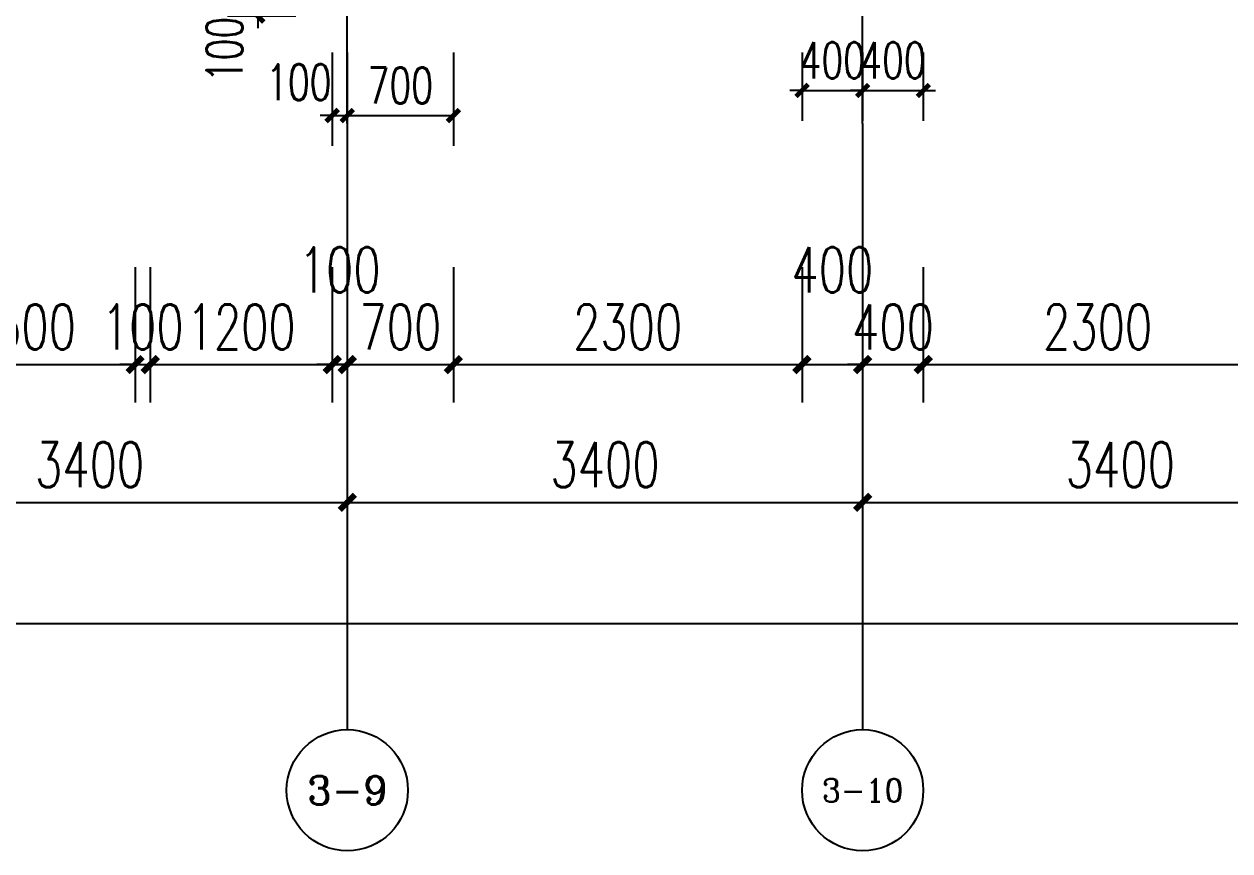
# Model space of a CAD drawing. Extents: x -59851 to 653804, y -249523 to 437614.
# Drawn here: x -29246 to -21291, y -57703 to -52247 of the extents above; entities that cross this region are included whole.
import ezdxf
from ezdxf.enums import TextEntityAlignment as Align

# ---------------------------------------------------------------- set-up
doc = ezdxf.new("R2010")
doc.units = 0
doc.header["$LTSCALE"] = 1000
doc.header["$MEASUREMENT"] = 0
for name, color, linetype in [('A-第三道尺寸线', 105, 'Continuous'), ('AXIS', 3, 'Continuous'), ('AXIS_TEXT', 7, 'Continuous'), ('DOTE', 16, 'Continuous')]:
    doc.layers.add(name, color=color, linetype=linetype)
doc.layers.add('A-第四道尺寸线(线脚尺寸)', color=105, linetype='Continuous', lineweight=5)
doc.styles.add('_TCH_AXIS', font='COMPLEX', dxfattribs={"bigfont": 'GBCBIG'})
doc.styles.add('_TCH_DIM_T3', font='SIMPLEX.shx', dxfattribs={"width": 0.705882, "bigfont": 'GBCBIG.shx'})
doc.styles.add('COMPLEX', font='COMPLEX')
doc.dimstyles.new('_TCH_ARCH&&100', dxfattribs={"dimtxt": 297.5, "dimasz": 100, "dimexe": 250, "dimexo": 300, "dimgap": 100, "dimtad": 1, "dimdec": 0, "dimzin": 0, "dimdsep": 46, "dimtxsty": '_TCH_DIM_T3', "dimblk": 'ARCHTICK', "dimcen": 0.09, "dimclrt": 7, "dimazin": 2, "dimtfac": 1, "dimtdec": 0, "dimtix": 1, "dimtmove": 2, "dimatfit": 3, "dimfxl": 0, "dimtolj": 1, "dimtzin": 0, "dimarcsym": 0})
doc.dimstyles.new('_TCH_ARCH&&80', dxfattribs={"dimtxt": 238, "dimasz": 80, "dimexe": 200, "dimexo": 240, "dimgap": 80, "dimtad": 1, "dimdec": 0, "dimzin": 0, "dimdsep": 46, "dimtxsty": '_TCH_DIM_T3', "dimblk": 'ARCHTICK', "dimcen": 0.09, "dimclrt": 7, "dimazin": 2, "dimtfac": 1, "dimtdec": 0, "dimtix": 1, "dimtmove": 2, "dimatfit": 3, "dimfxl": 0, "dimtolj": 1, "dimtzin": 0, "dimarcsym": 0})

# ---------------------------------------------------------------- blocks, each defined once
blk = doc.blocks.new('zhouxianssceng0329')
at = {"layer": 'DOTE'}
for p, q in [((-27113.7, 132089.9), (-27113.7, 156469.4)), ((-23713.7, 132089.9), (-23713.7, 156469.4))]:
    blk.add_line(p, q, dxfattribs=at)
blk = doc.blocks.new('_ArchTick')
at = {"color": 0, "linetype": 'ByBlock', "const_width": 0.4}
blk.add_lwpolyline([(-0.5, -0.5), (0.5, 0.5)], dxfattribs=at)
blk = doc.blocks.new('*D502')
at = {"layer": 'A-第四道尺寸线(线脚尺寸)', "color": 0, "lineweight": -2, "transparency": 16777216}
for p, q in [((-27213.7, -45641.8), (-27213.7, -46258.1)), ((-27113.7, -45641.8), (-27113.7, -46258.1)), ((-27213.7, -46058.1), (-27293.7, -46058.1)), ((-27213.7, -46058.1), (-27113.7, -46058.1)), ((-27113.7, -46058.1), (-27033.7, -46058.1))]:
    blk.add_line(p, q, dxfattribs=at)
at = {"layer": 'Defpoints', "color": 0, "transparency": 16777216}
for p in [(-27213.7, -45401.8), (-27113.7, -45401.8), (-27113.7, -46058.1)]:
    blk.add_point(p, dxfattribs=at)
at = {"layer": 'A-第四道尺寸线(线脚尺寸)', "color": 0, "lineweight": -2, "transparency": 16777216, "xscale": 80, "yscale": 80, "zscale": 80}
blk.add_blockref('_ArchTick', (-27213.7, -46058.1), dxfattribs=at)
at = {"layer": 'A-第四道尺寸线(线脚尺寸)', "color": 0, "lineweight": -2, "transparency": 16777216, "xscale": 80, "yscale": 80, "zscale": 80, "rotation": 180}
blk.add_blockref('_ArchTick', (-27113.7, -46058.1), dxfattribs=at)
at = {"layer": 'A-第四道尺寸线(线脚尺寸)', "color": 7, "transparency": 16777216, "insert": (-27433.7, -45838.1), "char_height": 238, "attachment_point": 5, "style": '_TCH_DIM_T3'}
blk.add_mtext('\\A1;100', dxfattribs=at)
blk = doc.blocks.new('*D503')
at = {"layer": 'A-第四道尺寸线(线脚尺寸)', "color": 0, "lineweight": -2, "transparency": 16777216}
for p, q in [((-27113.7, -45641.8), (-27113.7, -46258.1)), ((-26413.7, -45641.8), (-26413.7, -46258.1)), ((-27113.7, -46058.1), (-26413.7, -46058.1))]:
    blk.add_line(p, q, dxfattribs=at)
at = {"layer": 'Defpoints', "color": 0, "transparency": 16777216}
for p in [(-27113.7, -45401.8), (-26413.7, -45401.8), (-26413.7, -46058.1)]:
    blk.add_point(p, dxfattribs=at)
at = {"layer": 'A-第四道尺寸线(线脚尺寸)', "color": 0, "lineweight": -2, "transparency": 16777216, "xscale": 80, "yscale": 80, "zscale": 80, "rotation": 180}
blk.add_blockref('_ArchTick', (-27113.7, -46058.1), dxfattribs=at)
at = {"layer": 'A-第四道尺寸线(线脚尺寸)', "color": 0, "lineweight": -2, "transparency": 16777216, "xscale": 80, "yscale": 80, "zscale": 80}
blk.add_blockref('_ArchTick', (-26413.7, -46058.1), dxfattribs=at)
at = {"layer": 'A-第四道尺寸线(线脚尺寸)', "color": 7, "transparency": 16777216, "insert": (-26763.7, -45859.1), "char_height": 238, "attachment_point": 5, "style": '_TCH_DIM_T3'}
blk.add_mtext('\\A1;700', dxfattribs=at)
blk = doc.blocks.new('*D504')
at = {"layer": 'A-第四道尺寸线(线脚尺寸)', "color": 0, "lineweight": -2, "transparency": 16777216}
for p, q in [((-24113.7, -45641.8), (-24113.7, -46092.4)), ((-23713.7, -45641.8), (-23713.7, -46092.4)), ((-24113.7, -45892.4), (-24193.7, -45892.4)), ((-24113.7, -45892.4), (-23713.7, -45892.4)), ((-23713.7, -45892.4), (-23633.7, -45892.4))]:
    blk.add_line(p, q, dxfattribs=at)
at = {"layer": 'Defpoints', "color": 0, "transparency": 16777216}
for p in [(-24113.7, -45401.8), (-23713.7, -45401.8), (-23713.7, -45892.4)]:
    blk.add_point(p, dxfattribs=at)
at = {"layer": 'A-第四道尺寸线(线脚尺寸)', "color": 0, "lineweight": -2, "transparency": 16777216, "xscale": 80, "yscale": 80, "zscale": 80}
blk.add_blockref('_ArchTick', (-24113.7, -45892.4), dxfattribs=at)
at = {"layer": 'A-第四道尺寸线(线脚尺寸)', "color": 0, "lineweight": -2, "transparency": 16777216, "xscale": 80, "yscale": 80, "zscale": 80, "rotation": 180}
blk.add_blockref('_ArchTick', (-23713.7, -45892.4), dxfattribs=at)
at = {"layer": 'A-第四道尺寸线(线脚尺寸)', "color": 7, "transparency": 16777216, "insert": (-23913.7, -45693.4), "char_height": 238, "attachment_point": 5, "style": '_TCH_DIM_T3'}
blk.add_mtext('\\A1;400', dxfattribs=at)
blk = doc.blocks.new('*D505')
at = {"layer": 'A-第四道尺寸线(线脚尺寸)', "color": 0, "lineweight": -2, "transparency": 16777216}
for p, q in [((-23713.7, -45641.8), (-23713.7, -46092.4)), ((-23313.7, -45641.8), (-23313.7, -46092.4)), ((-23713.7, -45892.4), (-23793.7, -45892.4)), ((-23713.7, -45892.4), (-23313.7, -45892.4)), ((-23313.7, -45892.4), (-23233.7, -45892.4))]:
    blk.add_line(p, q, dxfattribs=at)
at = {"layer": 'Defpoints', "color": 0, "transparency": 16777216}
for p in [(-23713.7, -45401.8), (-23313.7, -45401.8), (-23313.7, -45892.4)]:
    blk.add_point(p, dxfattribs=at)
at = {"layer": 'A-第四道尺寸线(线脚尺寸)', "color": 0, "lineweight": -2, "transparency": 16777216, "xscale": 80, "yscale": 80, "zscale": 80}
blk.add_blockref('_ArchTick', (-23713.7, -45892.4), dxfattribs=at)
at = {"layer": 'A-第四道尺寸线(线脚尺寸)', "color": 0, "lineweight": -2, "transparency": 16777216, "xscale": 80, "yscale": 80, "zscale": 80, "rotation": 180}
blk.add_blockref('_ArchTick', (-23313.7, -45892.4), dxfattribs=at)
at = {"layer": 'A-第四道尺寸线(线脚尺寸)', "color": 7, "transparency": 16777216, "insert": (-23513.7, -45693.4), "char_height": 238, "attachment_point": 5, "style": '_TCH_DIM_T3'}
blk.add_mtext('\\A1;400', dxfattribs=at)
blk = doc.blocks.new('*D531')
at = {"layer": 'A-第四道尺寸线(线脚尺寸)', "color": 0, "lineweight": -2, "transparency": 16777216}
for p, q in [((-27704.5, -45301.8), (-27704.5, -45221.8)), ((-27453.7, -45301.8), (-27904.5, -45301.8)), ((-27704.5, -45401.8), (-27704.5, -45301.8)), ((-27453.7, -45401.8), (-27904.5, -45401.8)), ((-27704.5, -45401.8), (-27704.5, -45481.8))]:
    blk.add_line(p, q, dxfattribs=at)
at = {"layer": 'Defpoints', "color": 0, "transparency": 16777216}
for p in [(-27704.5, -45301.8), (-27213.7, -45301.8), (-27213.7, -45401.8)]:
    blk.add_point(p, dxfattribs=at)
at = {"layer": 'A-第四道尺寸线(线脚尺寸)', "color": 0, "lineweight": -2, "transparency": 16777216, "xscale": 80, "yscale": 80, "zscale": 80}
for p, rotation in [((-27704.5, -45301.8), 270), ((-27704.5, -45401.8), 90)]:
    blk.add_blockref('_ArchTick', p, dxfattribs=dict(at, rotation=rotation))
at = {"layer": 'A-第四道尺寸线(线脚尺寸)', "color": 7, "transparency": 16777216, "insert": (-27924.5, -45621.8), "char_height": 238, "attachment_point": 5, "rotation": 90, "style": '_TCH_DIM_T3'}
blk.add_mtext('\\A1;100', dxfattribs=at)
blk = doc.blocks.new('*D2234')
at = {"layer": 'A-第三道尺寸线', "color": 0, "lineweight": -2, "transparency": 16777216}
for p, q in [((-23313.7, -53850), (-23313.7, -54743.6)), ((-21013.7, -53850), (-21013.7, -54743.6)), ((-23313.7, -54493.6), (-21013.7, -54493.6))]:
    blk.add_line(p, q, dxfattribs=at)
at = {"layer": 'Defpoints', "color": 0, "transparency": 16777216}
for p in [(-23313.7, -53550), (-21013.7, -53550), (-21013.7, -54493.6)]:
    blk.add_point(p, dxfattribs=at)
at = {"layer": 'A-第三道尺寸线', "color": 0, "lineweight": -2, "transparency": 16777216, "xscale": 100, "yscale": 100, "zscale": 100, "rotation": 180}
blk.add_blockref('_ArchTick', (-23313.7, -54493.6), dxfattribs=at)
at = {"layer": 'A-第三道尺寸线', "color": 0, "lineweight": -2, "transparency": 16777216, "xscale": 100, "yscale": 100, "zscale": 100}
blk.add_blockref('_ArchTick', (-21013.7, -54493.6), dxfattribs=at)
at = {"layer": 'A-第三道尺寸线', "color": 7, "transparency": 16777216, "insert": (-22163.7, -54244.9), "char_height": 297.5, "attachment_point": 5, "style": '_TCH_DIM_T3'}
blk.add_mtext('\\A1;2300', dxfattribs=at)
blk = doc.blocks.new('*D2235')
at = {"layer": 'A-第三道尺寸线', "color": 0, "lineweight": -2, "transparency": 16777216}
for p, q in [((-23713.7, -53850), (-23713.7, -54743.6)), ((-23313.7, -53850), (-23313.7, -54743.6)), ((-23713.7, -54493.6), (-23813.7, -54493.6)), ((-23713.7, -54493.6), (-23313.7, -54493.6)), ((-23313.7, -54493.6), (-23213.7, -54493.6))]:
    blk.add_line(p, q, dxfattribs=at)
at = {"layer": 'Defpoints', "color": 0, "transparency": 16777216}
for p in [(-23713.7, -53550), (-23313.7, -53550), (-23313.7, -54493.6)]:
    blk.add_point(p, dxfattribs=at)
at = {"layer": 'A-第三道尺寸线', "color": 0, "lineweight": -2, "transparency": 16777216, "xscale": 100, "yscale": 100, "zscale": 100}
blk.add_blockref('_ArchTick', (-23713.7, -54493.6), dxfattribs=at)
at = {"layer": 'A-第三道尺寸线', "color": 0, "lineweight": -2, "transparency": 16777216, "xscale": 100, "yscale": 100, "zscale": 100, "rotation": 180}
blk.add_blockref('_ArchTick', (-23313.7, -54493.6), dxfattribs=at)
at = {"layer": 'A-第三道尺寸线', "color": 7, "transparency": 16777216, "insert": (-23513.7, -54244.9), "char_height": 297.5, "attachment_point": 5, "style": '_TCH_DIM_T3'}
blk.add_mtext('\\A1;400', dxfattribs=at)
blk = doc.blocks.new('*D2236')
at = {"layer": 'A-第三道尺寸线', "color": 0, "lineweight": -2, "transparency": 16777216}
for p, q in [((-24113.7, -53850), (-24113.7, -54743.6)), ((-23713.7, -53850), (-23713.7, -54743.6)), ((-24113.7, -54493.6), (-23713.7, -54493.6))]:
    blk.add_line(p, q, dxfattribs=at)
at = {"layer": 'Defpoints', "color": 0, "transparency": 16777216}
for p in [(-24113.7, -53550), (-23713.7, -53550), (-23713.7, -54493.6)]:
    blk.add_point(p, dxfattribs=at)
at = {"layer": 'A-第三道尺寸线', "color": 0, "lineweight": -2, "transparency": 16777216, "xscale": 100, "yscale": 100, "zscale": 100, "rotation": 180}
blk.add_blockref('_ArchTick', (-24113.7, -54493.6), dxfattribs=at)
at = {"layer": 'A-第三道尺寸线', "color": 0, "lineweight": -2, "transparency": 16777216, "xscale": 100, "yscale": 100, "zscale": 100}
blk.add_blockref('_ArchTick', (-23713.7, -54493.6), dxfattribs=at)
at = {"layer": 'A-第三道尺寸线', "color": 7, "transparency": 16777216, "insert": (-23913.7, -53868.6), "char_height": 297.5, "attachment_point": 5, "style": '_TCH_DIM_T3'}
blk.add_mtext('\\A1;400', dxfattribs=at)
blk = doc.blocks.new('*D2237')
at = {"layer": 'A-第三道尺寸线', "color": 0, "lineweight": -2, "transparency": 16777216}
for p, q in [((-26413.7, -53850), (-26413.7, -54743.6)), ((-24113.7, -53850), (-24113.7, -54743.6)), ((-26413.7, -54493.6), (-24113.7, -54493.6))]:
    blk.add_line(p, q, dxfattribs=at)
at = {"layer": 'Defpoints', "color": 0, "transparency": 16777216}
for p in [(-26413.7, -53550), (-24113.7, -53550), (-24113.7, -54493.6)]:
    blk.add_point(p, dxfattribs=at)
at = {"layer": 'A-第三道尺寸线', "color": 0, "lineweight": -2, "transparency": 16777216, "xscale": 100, "yscale": 100, "zscale": 100, "rotation": 180}
blk.add_blockref('_ArchTick', (-26413.7, -54493.6), dxfattribs=at)
at = {"layer": 'A-第三道尺寸线', "color": 0, "lineweight": -2, "transparency": 16777216, "xscale": 100, "yscale": 100, "zscale": 100}
blk.add_blockref('_ArchTick', (-24113.7, -54493.6), dxfattribs=at)
at = {"layer": 'A-第三道尺寸线', "color": 7, "transparency": 16777216, "insert": (-25263.7, -54244.9), "char_height": 297.5, "attachment_point": 5, "style": '_TCH_DIM_T3'}
blk.add_mtext('\\A1;2300', dxfattribs=at)
blk = doc.blocks.new('*D2238')
at = {"layer": 'A-第三道尺寸线', "color": 0, "lineweight": -2, "transparency": 16777216}
for p, q in [((-27113.7, -53850), (-27113.7, -54743.6)), ((-26413.7, -53850), (-26413.7, -54743.6)), ((-27113.7, -54493.6), (-27213.7, -54493.6)), ((-27113.7, -54493.6), (-26413.7, -54493.6)), ((-26413.7, -54493.6), (-26313.7, -54493.6))]:
    blk.add_line(p, q, dxfattribs=at)
at = {"layer": 'Defpoints', "color": 0, "transparency": 16777216}
for p in [(-27113.7, -53550), (-26413.7, -53550), (-26413.7, -54493.6)]:
    blk.add_point(p, dxfattribs=at)
at = {"layer": 'A-第三道尺寸线', "color": 0, "lineweight": -2, "transparency": 16777216, "xscale": 100, "yscale": 100, "zscale": 100}
blk.add_blockref('_ArchTick', (-27113.7, -54493.6), dxfattribs=at)
at = {"layer": 'A-第三道尺寸线', "color": 0, "lineweight": -2, "transparency": 16777216, "xscale": 100, "yscale": 100, "zscale": 100, "rotation": 180}
blk.add_blockref('_ArchTick', (-26413.7, -54493.6), dxfattribs=at)
at = {"layer": 'A-第三道尺寸线', "color": 7, "transparency": 16777216, "insert": (-26763.7, -54244.9), "char_height": 297.5, "attachment_point": 5, "style": '_TCH_DIM_T3'}
blk.add_mtext('\\A1;700', dxfattribs=at)
blk = doc.blocks.new('*D2239')
at = {"layer": 'A-第三道尺寸线', "color": 0, "lineweight": -2, "transparency": 16777216}
for p, q in [((-27213.7, -53850), (-27213.7, -54743.6)), ((-27113.7, -53850), (-27113.7, -54743.6)), ((-27213.7, -54493.6), (-27313.7, -54493.6)), ((-27213.7, -54493.6), (-27113.7, -54493.6)), ((-27113.7, -54493.6), (-27013.7, -54493.6))]:
    blk.add_line(p, q, dxfattribs=at)
at = {"layer": 'Defpoints', "color": 0, "transparency": 16777216}
for p in [(-27213.7, -53550), (-27113.7, -53550), (-27113.7, -54493.6)]:
    blk.add_point(p, dxfattribs=at)
at = {"layer": 'A-第三道尺寸线', "color": 0, "lineweight": -2, "transparency": 16777216, "xscale": 100, "yscale": 100, "zscale": 100}
blk.add_blockref('_ArchTick', (-27213.7, -54493.6), dxfattribs=at)
at = {"layer": 'A-第三道尺寸线', "color": 0, "lineweight": -2, "transparency": 16777216, "xscale": 100, "yscale": 100, "zscale": 100, "rotation": 180}
blk.add_blockref('_ArchTick', (-27113.7, -54493.6), dxfattribs=at)
at = {"layer": 'A-第三道尺寸线', "color": 7, "transparency": 16777216, "insert": (-27163.7, -53868.6), "char_height": 297.5, "attachment_point": 5, "style": '_TCH_DIM_T3'}
blk.add_mtext('\\A1;100', dxfattribs=at)
blk = doc.blocks.new('*D2240')
at = {"layer": 'A-第三道尺寸线', "color": 0, "lineweight": -2, "transparency": 16777216}
for p, q in [((-28413.7, -53850), (-28413.7, -54743.6)), ((-27213.7, -53850), (-27213.7, -54743.6)), ((-28413.7, -54493.6), (-27213.7, -54493.6))]:
    blk.add_line(p, q, dxfattribs=at)
at = {"layer": 'Defpoints', "color": 0, "transparency": 16777216}
for p in [(-28413.7, -53550), (-27213.7, -53550), (-27213.7, -54493.6)]:
    blk.add_point(p, dxfattribs=at)
at = {"layer": 'A-第三道尺寸线', "color": 0, "lineweight": -2, "transparency": 16777216, "xscale": 100, "yscale": 100, "zscale": 100, "rotation": 180}
blk.add_blockref('_ArchTick', (-28413.7, -54493.6), dxfattribs=at)
at = {"layer": 'A-第三道尺寸线', "color": 0, "lineweight": -2, "transparency": 16777216, "xscale": 100, "yscale": 100, "zscale": 100}
blk.add_blockref('_ArchTick', (-27213.7, -54493.6), dxfattribs=at)
at = {"layer": 'A-第三道尺寸线', "color": 7, "transparency": 16777216, "insert": (-27813.7, -54244.9), "char_height": 297.5, "attachment_point": 5, "style": '_TCH_DIM_T3'}
blk.add_mtext('\\A1;1200', dxfattribs=at)
blk = doc.blocks.new('*D2241')
at = {"layer": 'A-第三道尺寸线', "color": 0, "lineweight": -2, "transparency": 16777216}
for p, q in [((-28513.7, -53850), (-28513.7, -54743.6)), ((-28413.7, -53850), (-28413.7, -54743.6)), ((-28513.7, -54493.6), (-28613.7, -54493.6)), ((-28513.7, -54493.6), (-28413.7, -54493.6)), ((-28413.7, -54493.6), (-28313.7, -54493.6))]:
    blk.add_line(p, q, dxfattribs=at)
at = {"layer": 'Defpoints', "color": 0, "transparency": 16777216}
for p in [(-28513.7, -53550), (-28413.7, -53550), (-28413.7, -54493.6)]:
    blk.add_point(p, dxfattribs=at)
at = {"layer": 'A-第三道尺寸线', "color": 0, "lineweight": -2, "transparency": 16777216, "xscale": 100, "yscale": 100, "zscale": 100}
blk.add_blockref('_ArchTick', (-28513.7, -54493.6), dxfattribs=at)
at = {"layer": 'A-第三道尺寸线', "color": 0, "lineweight": -2, "transparency": 16777216, "xscale": 100, "yscale": 100, "zscale": 100, "rotation": 180}
blk.add_blockref('_ArchTick', (-28413.7, -54493.6), dxfattribs=at)
at = {"layer": 'A-第三道尺寸线', "color": 7, "transparency": 16777216, "insert": (-28463.7, -54244.9), "char_height": 297.5, "attachment_point": 5, "style": '_TCH_DIM_T3'}
blk.add_mtext('\\A1;100', dxfattribs=at)
blk = doc.blocks.new('*D2242')
at = {"layer": 'A-第三道尺寸线', "color": 0, "lineweight": -2, "transparency": 16777216}
for p, q in [((-30013.7, -53850), (-30013.7, -54743.6)), ((-28513.7, -53850), (-28513.7, -54743.6)), ((-30013.7, -54493.6), (-28513.7, -54493.6))]:
    blk.add_line(p, q, dxfattribs=at)
at = {"layer": 'Defpoints', "color": 0, "transparency": 16777216}
for p in [(-30013.7, -53550), (-28513.7, -53550), (-28513.7, -54493.6)]:
    blk.add_point(p, dxfattribs=at)
at = {"layer": 'A-第三道尺寸线', "color": 0, "lineweight": -2, "transparency": 16777216, "xscale": 100, "yscale": 100, "zscale": 100, "rotation": 180}
blk.add_blockref('_ArchTick', (-30013.7, -54493.6), dxfattribs=at)
at = {"layer": 'A-第三道尺寸线', "color": 0, "lineweight": -2, "transparency": 16777216, "xscale": 100, "yscale": 100, "zscale": 100}
blk.add_blockref('_ArchTick', (-28513.7, -54493.6), dxfattribs=at)
at = {"layer": 'A-第三道尺寸线', "color": 7, "transparency": 16777216, "insert": (-29263.7, -54244.9), "char_height": 297.5, "attachment_point": 5, "style": '_TCH_DIM_T3'}
blk.add_mtext('\\A1;1500', dxfattribs=at)
blk = doc.blocks.new('*D3255')
at = {"layer": 'AXIS', "color": 0, "lineweight": -2, "transparency": 16777216}
for p, q in [((-30513.7, -53202.6), (-30513.7, -55652.6)), ((-27113.7, -53202.6), (-27113.7, -55652.6)), ((-30513.7, -55402.6), (-27113.7, -55402.6))]:
    blk.add_line(p, q, dxfattribs=at)
at = {"layer": 'Defpoints', "color": 0, "transparency": 16777216}
for p in [(-30513.7, -52902.6), (-27113.7, -52902.6), (-27113.7, -55402.6)]:
    blk.add_point(p, dxfattribs=at)
at = {"layer": 'AXIS', "color": 0, "lineweight": -2, "transparency": 16777216, "xscale": 100, "yscale": 100, "zscale": 100, "rotation": 180}
blk.add_blockref('_ArchTick', (-30513.7, -55402.6), dxfattribs=at)
at = {"layer": 'AXIS', "color": 0, "lineweight": -2, "transparency": 16777216, "xscale": 100, "yscale": 100, "zscale": 100}
blk.add_blockref('_ArchTick', (-27113.7, -55402.6), dxfattribs=at)
at = {"layer": 'AXIS', "color": 7, "transparency": 16777216, "insert": (-28813.7, -55153.9), "char_height": 297.5, "attachment_point": 5, "style": '_TCH_DIM_T3'}
blk.add_mtext('\\A1;3400', dxfattribs=at)
blk = doc.blocks.new('*D3256')
at = {"layer": 'AXIS', "color": 0, "lineweight": -2, "transparency": 16777216}
for p, q in [((-27113.7, -53202.6), (-27113.7, -55652.6)), ((-23713.7, -53202.6), (-23713.7, -55652.6)), ((-27113.7, -55402.6), (-23713.7, -55402.6))]:
    blk.add_line(p, q, dxfattribs=at)
at = {"layer": 'Defpoints', "color": 0, "transparency": 16777216}
for p in [(-27113.7, -52902.6), (-23713.7, -52902.6), (-23713.7, -55402.6)]:
    blk.add_point(p, dxfattribs=at)
at = {"layer": 'AXIS', "color": 0, "lineweight": -2, "transparency": 16777216, "xscale": 100, "yscale": 100, "zscale": 100, "rotation": 180}
blk.add_blockref('_ArchTick', (-27113.7, -55402.6), dxfattribs=at)
at = {"layer": 'AXIS', "color": 0, "lineweight": -2, "transparency": 16777216, "xscale": 100, "yscale": 100, "zscale": 100}
blk.add_blockref('_ArchTick', (-23713.7, -55402.6), dxfattribs=at)
at = {"layer": 'AXIS', "color": 7, "transparency": 16777216, "insert": (-25413.7, -55153.9), "char_height": 297.5, "attachment_point": 5, "style": '_TCH_DIM_T3'}
blk.add_mtext('\\A1;3400', dxfattribs=at)
blk = doc.blocks.new('*D3257')
at = {"layer": 'AXIS', "color": 0, "lineweight": -2, "transparency": 16777216}
for p, q in [((-23713.7, -53202.6), (-23713.7, -55652.6)), ((-20313.7, -53202.6), (-20313.7, -55652.6)), ((-23713.7, -55402.6), (-20313.7, -55402.6))]:
    blk.add_line(p, q, dxfattribs=at)
at = {"layer": 'Defpoints', "color": 0, "transparency": 16777216}
for p in [(-23713.7, -52902.6), (-20313.7, -52902.6), (-20313.7, -55402.6)]:
    blk.add_point(p, dxfattribs=at)
at = {"layer": 'AXIS', "color": 0, "lineweight": -2, "transparency": 16777216, "xscale": 100, "yscale": 100, "zscale": 100, "rotation": 180}
blk.add_blockref('_ArchTick', (-23713.7, -55402.6), dxfattribs=at)
at = {"layer": 'AXIS', "color": 0, "lineweight": -2, "transparency": 16777216, "xscale": 100, "yscale": 100, "zscale": 100}
blk.add_blockref('_ArchTick', (-20313.7, -55402.6), dxfattribs=at)
at = {"layer": 'AXIS', "color": 7, "transparency": 16777216, "insert": (-22013.7, -55153.9), "char_height": 297.5, "attachment_point": 5, "style": '_TCH_DIM_T3'}
blk.add_mtext('\\A1;3400', dxfattribs=at)
blk = doc.blocks.new('*D3267')
at = {"layer": 'AXIS', "color": 0, "lineweight": -2, "transparency": 16777216}
for p, q in [((-30613.7, -55043.6), (-30613.7, -56452.6)), ((4686.3, -55043.6), (4686.3, -56452.6)), ((-30613.7, -56202.6), (4686.3, -56202.6))]:
    blk.add_line(p, q, dxfattribs=at)
at = {"layer": 'Defpoints', "color": 0, "transparency": 16777216}
for p in [(-30613.7, -54743.6), (4686.3, -54743.6), (4686.3, -56202.6)]:
    blk.add_point(p, dxfattribs=at)
at = {"layer": 'AXIS', "color": 0, "lineweight": -2, "transparency": 16777216, "xscale": 100, "yscale": 100, "zscale": 100, "rotation": 180}
blk.add_blockref('_ArchTick', (-30613.7, -56202.6), dxfattribs=at)
at = {"layer": 'AXIS', "color": 0, "lineweight": -2, "transparency": 16777216, "xscale": 100, "yscale": 100, "zscale": 100}
blk.add_blockref('_ArchTick', (4686.3, -56202.6), dxfattribs=at)
at = {"layer": 'AXIS', "color": 7, "transparency": 16777216, "insert": (-12963.7, -55953.9), "char_height": 297.5, "attachment_point": 5, "style": '_TCH_DIM_T3'}
blk.add_mtext('\\A1;35300', dxfattribs=at)
blk = doc.blocks.new('_AXISO')
blk.add_circle((0, 0), 0.5)
at = {"layer": 'AXIS_TEXT', "style": 'COMPLEX', "width": 1.041667}
blk.add_attdef('A', text='', height=0.56, dxfattribs=at).set_placement((-0.25, -0.28), (0.25, -0.28), align=Align.FIT)
blk = doc.blocks.new('1417fxianjiao0427')
at = {"layer": 'A-第四道尺寸线(线脚尺寸)'}
for base, p2, angle, picture, middle in [((-27704.5, -45301.8), (-27213.7, -45301.8), 90, '*D531', (-27924.5, -45621.8)), ((-27113.7, -46058.1), (-27113.7, -45401.8), 0, '*D502', (-27433.7, -45838.1))]:
    dim = blk.add_linear_dim(base=base, p1=(-27213.7, -45401.8), p2=p2, angle=angle, dimstyle='_TCH_ARCH&&80', dxfattribs=at)
    dim.commit()
    dim.dimension.update_dxf_attribs({"geometry": picture, "text_midpoint": middle, "dimtype": 129})
for p1, p2, distance, picture, middle in [((-27113.7, -45401.8), (-26413.7, -45401.8), -656.4, '*D503', (-26763.7, -45859.1)), ((-24113.7, -45401.8), (-23713.7, -45401.8), -490.6, '*D504', (-23913.7, -45693.4)), ((-23713.7, -45401.8), (-23313.7, -45401.8), -490.6, '*D505', (-23513.7, -45693.4))]:
    dim = blk.add_aligned_dim(p1=p1, p2=p2, distance=distance, dimstyle='_TCH_ARCH&&80', dxfattribs=at)
    dim.commit()
    dim.dimension.update_dxf_attribs({"geometry": picture, "text_midpoint": middle})

msp = doc.modelspace()

# ---------------------------------------------------------------- linework, layer by layer
at = {"layer": 'AXIS'}
for p, q in [((-27113.7, -52902.6), (-27113.7, -56902.6)), ((-23713.7, -52902.6), (-23713.7, -56902.6))]:
    msp.add_line(p, q, dxfattribs=at)

# ---------------------------------------------------------------- block references
for name, p in [('zhouxianssceng0329', (0, -184992.5)), ('1417fxianjiao0427', (0, -6792.5))]:
    msp.add_blockref(name, p)
ref = msp.add_blockref('_AXISO', (-27113.7, -57302.6), dxfattribs=dict(at, xscale=800, yscale=800, zscale=800))
ref.add_attrib('A', '3-9', dxfattribs={"layer": 'AXIS_TEXT', "height": 187.78, "style": '_TCH_AXIS'}).set_placement((-27377.5, -57396.5), (-26849.9, -57396.5), align=Align.FIT)
ref = msp.add_blockref('_AXISO', (-23713.7, -57302.6), dxfattribs=dict(at, xscale=800, yscale=800, zscale=800))
ref.add_attrib('A', '3-10', dxfattribs={"layer": 'AXIS_TEXT', "height": 152.88, "style": '_TCH_AXIS'}).set_placement((-23983.1, -57379), (-23444.4, -57379), align=Align.FIT)

# ---------------------------------------------------------------- dimensions: what is measured, and where the dimension line sits
at = {"layer": 'A-第三道尺寸线'}
for p1, p2, picture, middle in [((-30013.7, -53550), (-28513.7, -53550), '*D2242', (-29263.7, -54244.9)), ((-28513.7, -53550), (-28413.7, -53550), '*D2241', (-28463.7, -54244.9)), ((-28413.7, -53550), (-27213.7, -53550), '*D2240', (-27813.7, -54244.9)), ((-27113.7, -53550), (-26413.7, -53550), '*D2238', (-26763.7, -54244.9)), ((-26413.7, -53550), (-24113.7, -53550), '*D2237', (-25263.7, -54244.9)), ((-23713.7, -53550), (-23313.7, -53550), '*D2235', (-23513.7, -54244.9)), ((-23313.7, -53550), (-21013.7, -53550), '*D2234', (-22163.7, -54244.9))]:
    dim = msp.add_aligned_dim(p1=p1, p2=p2, distance=-943.6, dimstyle='_TCH_ARCH&&100', dxfattribs=at)
    dim.commit()
    dim.dimension.update_dxf_attribs({"geometry": picture, "text_midpoint": middle})
for base, p1, p2, picture, middle in [((-27113.7, -54493.6), (-27213.7, -53550), (-27113.7, -53550), '*D2239', (-27163.7, -53868.6)), ((-23713.7, -54493.6), (-24113.7, -53550), (-23713.7, -53550), '*D2236', (-23913.7, -53868.6))]:
    dim = msp.add_linear_dim(base=base, p1=p1, p2=p2, angle=0, dimstyle='_TCH_ARCH&&100', dxfattribs=at)
    dim.commit()
    dim.dimension.update_dxf_attribs({"geometry": picture, "text_midpoint": middle, "dimtype": 161})
at = {"layer": 'AXIS'}
for p1, p2, distance, picture, middle in [((-30513.7, -52902.6), (-27113.7, -52902.6), -2500, '*D3255', (-28813.7, -55153.9)), ((-27113.7, -52902.6), (-23713.7, -52902.6), -2500, '*D3256', (-25413.7, -55153.9)), ((-23713.7, -52902.6), (-20313.7, -52902.6), -2500, '*D3257', (-22013.7, -55153.9)), ((-30613.7, -54743.6), (4686.3, -54743.6), -1459, '*D3267', (-12963.7, -55953.9))]:
    dim = msp.add_aligned_dim(p1=p1, p2=p2, distance=distance, dimstyle='_TCH_ARCH&&100', dxfattribs=at)
    dim.commit()
    dim.dimension.update_dxf_attribs({"geometry": picture, "text_midpoint": middle})

doc.saveas('drawing.dxf')
